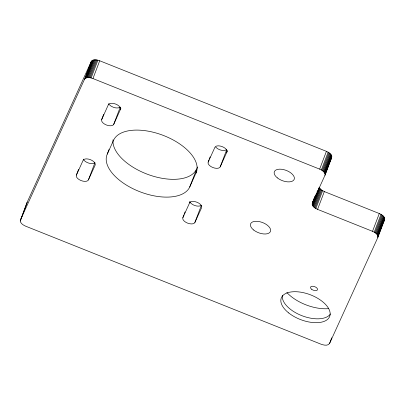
<?xml version="1.0" encoding="UTF-8"?>
<svg xmlns="http://www.w3.org/2000/svg" width="405" height="405" viewBox="0 0 405 405"><rect width="100%" height="100%" fill="white"/><g stroke="black" fill="none" stroke-linecap="round" stroke-linejoin="round"><path stroke-width="0.61" d="M20.25 220.983L27.186 202.201L91.262 61.499C93.165 58.831 97.124 59.869 99.711 60.77L326.41 151.343C328.799 152.417 332.444 154.406 331.7 157.565L324.942 175.355L312.285 203.148C311.536 206.302 315.186 208.297 317.571 209.365L372.529 231.321C374.914 232.394 378.564 234.384 377.814 237.543L329.559 343.501C327.655 346.169 323.696 345.131 321.109 344.23L25.712 226.208C23.444 225.195 20.701 223.676 20.25 220.983L27.186 202.201M324.942 175.355L331.877 156.568M377.814 237.543L384.573 219.753C385.322 216.594 381.672 214.604 379.288 213.531L324.329 191.575L321.109 189.737L319.17 187.459L312.412 205.249M20.427 219.991L84.503 79.289L91.262 61.499M84.503 79.289L85.146 78.484L91.905 60.694M85.146 78.484L85.632 78.165L92.391 60.375M85.632 78.165L86.214 77.917L92.973 60.127M86.214 77.917L86.888 77.74L93.646 59.95M86.888 77.74L87.632 77.633L94.39 59.844M87.632 77.633L88.447 77.608L95.205 59.813M88.447 77.608L89.308 77.654L96.066 59.859M89.308 77.654L90.204 77.775L96.962 59.98M90.204 77.775L91.125 77.968L97.883 60.178M91.125 77.968L92.958 78.56L99.711 60.77M76.388 175.107L83.111 160.345A6.475 3.336 20.8 0 1 90.507 159.707A6.475 3.336 20.8 0 1 95.134 165.149L88.411 179.911A6.475 3.336 20.8 0 1 81.015 180.549A6.475 3.336 20.8 0 1 76.388 175.107L78.57 169.371M120.887 108.413L113.724 124.325A6.475 3.336 20.8 0 1 106.328 124.963A6.475 3.336 20.8 0 1 101.701 119.526L103.665 114.357M101.701 119.526L108.864 103.609M88.411 179.911L94.952 162.694M113.724 124.325L120.265 107.112M196.693 171.406L189.712 187.024A44.403 22.867 20.8 0 1 139.001 191.398A44.403 22.867 20.8 0 1 107.274 154.087L109.021 149.496M189.712 187.024L197.483 167.012M182.868 217.652L189.591 202.89A6.475 3.336 20.8 0 1 196.987 202.247A6.475 3.336 20.8 0 1 201.614 207.689L194.891 222.456A6.475 3.336 20.8 0 1 187.495 223.094A6.475 3.336 20.8 0 1 182.868 217.652L183.956 214.782M184.397 213.637L185.05 211.911M189.591 202.89L190.026 201.741M208.185 162.066L214.908 147.304A6.475 3.336 20.8 0 1 221.819 146.483A6.475 3.336 20.8 0 1 227.073 151.591L220.204 166.87A6.475 3.336 20.8 0 1 212.807 167.508A6.475 3.336 20.8 0 1 208.185 162.066L209.056 159.773M209.491 158.623L210.144 156.902M194.891 222.456L201.432 205.239M220.204 166.87L226.744 149.653M226.739 152.427L227.392 150.706M325.119 174.363C324.668 171.669 321.924 170.151 319.656 169.133L326.41 151.343M321.378 169.963L328.136 152.174M322.162 170.449L328.921 152.66M322.876 170.971L329.635 153.181M323.509 171.523L330.267 153.733M312.285 203.148L314.68 196.835M324.051 172.095L330.804 154.3M312.108 204.14L315.161 196.106M312.199 204.687L316.345 193.782M316.999 192.061L317.434 190.912M324.486 172.672L331.244 154.882M324.81 173.249L331.568 155.459M312.741 205.826L319.499 188.036M325.023 173.816L331.781 156.026M313.176 206.408L319.935 188.619M313.718 206.975L320.476 189.186M314.351 207.527L321.109 189.737M315.065 208.048L321.823 190.259M315.849 208.535L322.608 190.745M317.571 209.365L324.329 191.575M329.559 343.501L331.741 337.765M372.529 231.321L379.288 213.531M374.255 232.151L381.009 214.361M375.035 232.637L381.793 214.847M375.754 233.159L382.512 215.369M376.382 233.71L383.14 215.921M376.923 234.282L383.682 216.493M377.359 234.859L384.117 217.07M377.688 235.437L384.446 217.647M377.9 236.004L384.659 218.214M377.992 236.55L384.75 218.761M107.274 154.087L113.602 140.191A44.403 22.867 20.8 0 1 164.314 135.812A44.403 22.867 20.8 0 1 196.04 173.127M329.376 162.668L331.7 157.565M383.262 222.628L384.573 219.753M92.958 78.56L319.656 169.133M108.429 104.758A6.475 3.336 20.8 0 1 115.825 104.12A6.475 3.336 20.8 0 1 120.447 109.563M226.4 149.784A6.475 3.336 20.8 0 1 215.723 147.131M196.471 169.234A44.403 22.867 20.8 0 1 149.025 174.839A44.403 22.867 20.8 0 1 113.056 139.765M94.603 162.825A6.475 3.336 20.8 0 1 88.568 163.048A6.475 3.336 20.8 0 1 83.258 159.16M201.082 205.37A6.475 3.336 20.8 0 1 195.048 205.593A6.475 3.336 20.8 0 1 189.737 201.705M119.92 107.239A6.475 3.336 20.8 0 1 109.244 104.586M328.612 308.645A32.38 16.676 20.8 0 1 286.841 292.496M330.429 313.971A25.905 13.34 20.8 0 1 301.953 315.708A25.905 13.34 20.8 0 1 282.401 295.407M253.626 229.989A10.636 5.478 20.8 0 0 270.408 231.584A10.636 5.478 20.8 0 0 257.565 221.343A10.636 5.478 20.8 0 0 253.626 229.989M277.359 177.876A10.636 5.478 20.8 0 0 294.141 179.471A10.636 5.478 20.8 0 0 281.298 169.229A10.636 5.478 20.8 0 0 277.359 177.876M311.632 289.266A3.701 1.903 20.8 0 0 317.469 289.818A3.701 1.903 20.8 0 0 313.004 286.254A3.701 1.903 20.8 0 0 311.632 289.266M288.679 312.923A25.905 13.34 20.8 0 0 329.538 316.806A25.905 13.34 20.8 0 0 298.272 291.863A25.905 13.34 20.8 0 0 288.679 312.923"/></g></svg>
